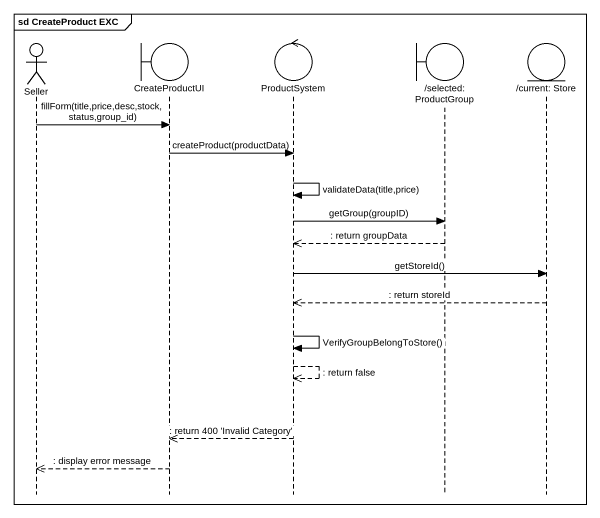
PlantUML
@startuml
mainframe sd CreateProduct EXC
hide footbox
actor Seller
boundary CreateProductUI
control ProductSystem
boundary "/selected: ProductGroup" as selected_ProductGroup
entity "/current: Store" as current_Store

Seller -> CreateProductUI : fillForm(title,price,desc,stock,status,group_id)
CreateProductUI -> ProductSystem : createProduct(productData)
ProductSystem -> ProductSystem : validateData(title,price)
ProductSystem -> selected_ProductGroup : getGroup(groupID)
selected_ProductGroup -->> ProductSystem : : return groupData
ProductSystem -> current_Store : getStoreId()
current_Store -->> ProductSystem : : return storeId
ProductSystem -> ProductSystem : VerifyGroupBelongToStore()
ProductSystem -->> ProductSystem : : return false
ProductSystem -->> CreateProductUI : : return 400 'Invalid Category'
CreateProductUI -->> Seller : : display error message
@enduml
